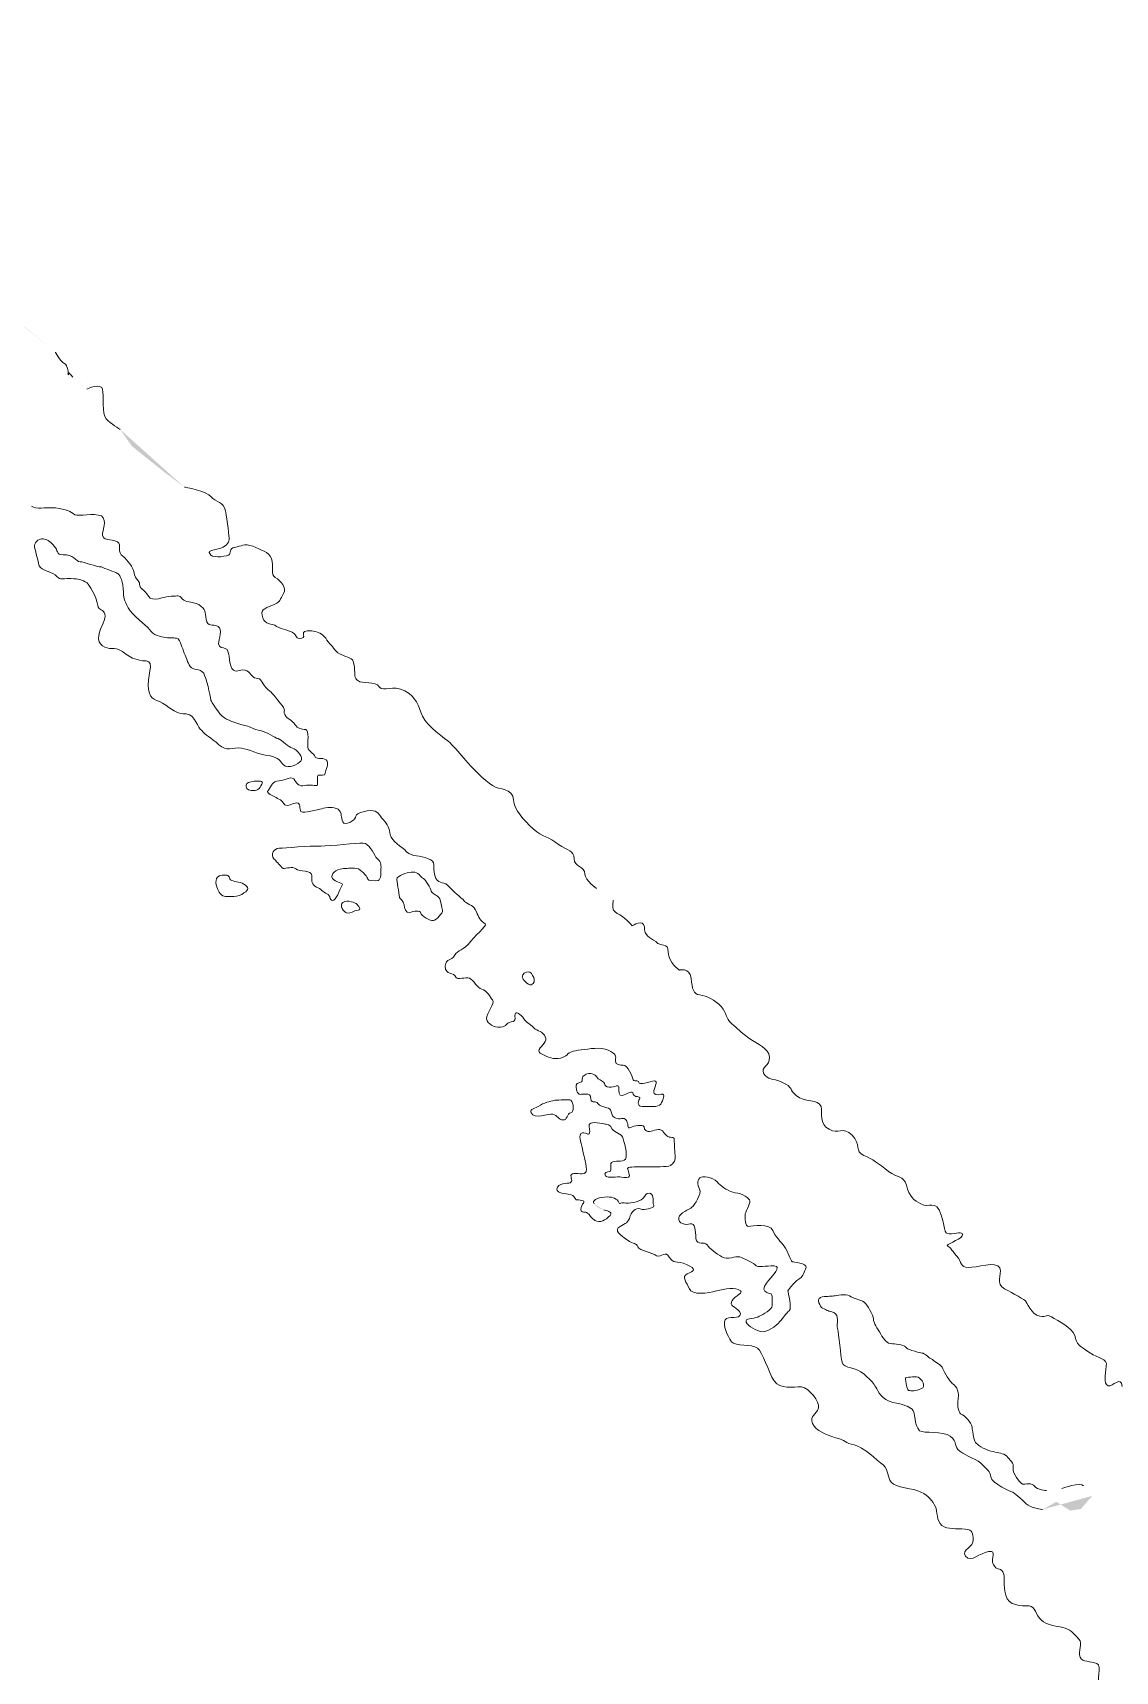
# Model space of a CAD drawing. Header units: millimetres. Extents: x 7106 to 73427, y -466 to 50348.
# Drawn here: x 42382.92 to 42407.19, y 7540.12 to 7576.87 of the extents above; entities that cross this region are included whole.
import ezdxf

# ---------------------------------------------------------------- set-up
doc = ezdxf.new("R2010")
doc.units = ezdxf.units.MM
doc.layers.add('02', color=1, linetype='Continuous')
doc.layers.add('Cotas', color=1, linetype='Continuous')

# ---------------------------------------------------------------- blocks, each defined once
blk = doc.blocks.new('ESTACIÓN DE TRABAJO VIVOTECK')
at = {"layer": '02', "transparency": 33554559}
h = blk.add_hatch(color=256, dxfattribs=at)
h.paths.add_polyline_path([(-213.38, 1868.741, 0.208775), (-213.06, 1868.541)], flags=0)
h.paths.add_polyline_path([(-247.134, 1907.792, 0.017813), (-246.834, 1907.905)], flags=0)
h.paths.add_polyline_path([(-241.163, 1904.573), (-240.736, 1904.2)], flags=0)
h.paths.add_polyline_path([(-239.717, 1904.114), (-239.25, 1903.874)], flags=0)
h.paths.add_polyline_path([(-238.551, 1902.821), (-238.277, 1902.414), (-237.777, 1902.108)], flags=0)
h.paths.add_polyline_path([(-236.831, 1901.461), (-236.458, 1900.895), (-235.692, 1900.702)], flags=0)
h.paths.add_polyline_path([(-234.292, 1899.609), (-233.879, 1899.502), (-233.626, 1899.102), (-233.346, 1898.749), (-233.233, 1898.522), (-232.893, 1898.442), (-232.133, 1897.823), (-231.393, 1897.223)], flags=0)
h.paths.add_polyline_path([(-230.34, 1895.99, 0.009659), (-230.807, 1896.39)], flags=0)
h.paths.add_polyline_path([(-229.227, 1894.637), (-228.841, 1894.084), (-227.761, 1893.218), (-227.082, 1892.711)], flags=0)
h.paths.add_polyline_path([(-213.3, 1879.29), (-212.734, 1878.89)], flags=0)
h.paths.add_polyline_path([(-158.501, 1833.254, 0.058787), (-157.842, 1833.161)], flags=0)
h.paths.add_polyline_path([(-113.232, 1798.201), (-113.232, 1796.375)], flags=0)
h.paths.add_polyline_path([(-220.278, 1722.044, 0.004771), (-221.144, 1722.417)], flags=0)
h.paths.add_polyline_path([(-226.495, 1726.928, 0.101359), (-226.962, 1727.488)], flags=0)
h.paths.add_polyline_path([(-226.962, 1727.488), (-227.788, 1727.788)], flags=0)
h.paths.add_polyline_path([(-234.179, 1730.614), (-234.985, 1731.273), (-235.505, 1732.106)], flags=0)
h.paths.add_polyline_path([(-240.63, 1738.191, 0.039421), (-239.617, 1738.157)], flags=0)
h.paths.add_polyline_path([(-240.63, 1738.191), (-241.363, 1738.77), (-242.336, 1739.783), (-243.542, 1740.383), (-244.495, 1740.077)], flags=0)
h.paths.add_polyline_path([(-253.145, 1748.833), (-254.251, 1749.413), (-254.644, 1749.9)], flags=0)
h.paths.add_polyline_path([(-265.673, 1763.608), (-266.253, 1764.361)], flags=0)
h.paths.add_polyline_path([(-265.347, 1770.818), (-264.814, 1771.278)], flags=0)
h.paths.add_polyline_path([(-254.078, 1784.22), (-253.891, 1784.586), (-253.445, 1784.586)], flags=0)
h = blk.add_hatch(color=256, dxfattribs=at)
h.paths.add_polyline_path([(-198.258, 1859.148), (-197.738, 1859.222)], flags=0)
h.paths.add_polyline_path([(-197.012, 1859.308, 0.000574), (-196.725, 1858.975)], flags=0)
h.paths.add_polyline_path([(-196.725, 1858.975), (-197.105, 1858.535), (-197.465, 1858.482), (-197.925, 1858.775), (-198.391, 1858.515)], flags=0)
at = {"layer": '02', "lineweight": 18}
blk.add_lwpolyline([(-231.936, 1890.08, 0.000651), (-232.09, 1890.707)], format="xyb", dxfattribs=at)
for points in [[(-231.393, 1897.223), (-231.393, 1897.223), (-231.247, 1896.93), (-231.107, 1896.856)], [(-231.107, 1896.856), (-230.96, 1896.796), (-230.96, 1896.47), (-230.96, 1896.47)], [(-230.96, 1896.47), (-230.96, 1896.47), (-231.02, 1896.643), (-230.807, 1896.39)], [(-230.34, 1895.99), (-230.34, 1895.99), (-229.847, 1896.21), (-229.814, 1895.977)], [(-229.814, 1895.977), (-229.774, 1895.797), (-229.847, 1895.137), (-229.694, 1894.99)], [(-229.694, 1894.99), (-229.567, 1894.85), (-229.227, 1894.637), (-229.227, 1894.637)], [(-227.082, 1892.711), (-227.082, 1892.711), (-226.322, 1892.585), (-226.189, 1892.385)], [(-226.189, 1892.385), (-226.042, 1892.218), (-225.755, 1892.218), (-225.709, 1891.912)], [(-231.393, 1892.012), (-231.78, 1892.045), (-232.013, 1891.952), (-232.193, 1892.072)], [(-230.747, 1891.785), (-230.88, 1891.912), (-231.027, 1891.952), (-231.393, 1892.012)], [(-229.854, 1891.745), (-230.114, 1891.858), (-230.594, 1891.718), (-230.747, 1891.785)], [(-229.814, 1891.099), (-229.841, 1891.259), (-229.647, 1891.585), (-229.854, 1891.745)], [(-225.709, 1891.912), (-225.642, 1891.605), (-225.582, 1890.992), (-225.582, 1890.992)], [(-229.407, 1890.919), (-229.674, 1890.979), (-229.761, 1890.919), (-229.814, 1891.099)], [(-232.09, 1890.707), (-232.11, 1890.833), (-231.983, 1890.993), (-231.796, 1890.98)], [(-231.796, 1890.98), (-231.617, 1890.94), (-231.55, 1890.873), (-231.43, 1890.733)], [(-231.43, 1890.733), (-231.29, 1890.6), (-231.397, 1890.447), (-231.13, 1890.447)], [(-231.13, 1890.447), (-230.817, 1890.487), (-230.697, 1890.214), (-230.57, 1890.214)], [(-229.194, 1890.446), (-229.334, 1890.599), (-229.127, 1890.845), (-229.407, 1890.919)], [(-225.789, 1890.705), (-225.975, 1890.599), (-226.349, 1890.599), (-226.235, 1890.486)], [(-226.235, 1890.486), (-226.189, 1890.326), (-225.755, 1890.379), (-225.609, 1890.432)], [(-225.582, 1890.992), (-225.582, 1890.992), (-225.582, 1890.772), (-225.789, 1890.705)], [(-225.609, 1890.432), (-225.496, 1890.486), (-225.609, 1890.665), (-225.402, 1890.692)], [(-225.402, 1890.692), (-225.169, 1890.732), (-225.102, 1890.839), (-224.789, 1890.732)], [(-224.789, 1890.732), (-224.523, 1890.599), (-224.269, 1890.559), (-224.163, 1890.326)], [(-231.397, 1889.78), (-231.617, 1889.907), (-231.816, 1889.907), (-231.936, 1890.08)], [(-230.57, 1890.214), (-230.45, 1890.214), (-230.01, 1890.04), (-229.857, 1890.04)], [(-229.857, 1890.04), (-229.744, 1889.987), (-229.411, 1889.874), (-229.337, 1889.834)], [(-228.774, 1889.886), (-228.854, 1890.139), (-229.048, 1890.326), (-229.194, 1890.446)], [(-224.163, 1890.326), (-224.089, 1890.039), (-224.203, 1889.779), (-224.043, 1889.692)], [(-230.883, 1889.654), (-231.23, 1889.654), (-231.23, 1889.581), (-231.397, 1889.78)], [(-230.397, 1889.547), (-230.57, 1889.614), (-230.584, 1889.64), (-230.883, 1889.654)], [(-229.977, 1888.754), (-229.997, 1888.961), (-230.25, 1889.494), (-230.397, 1889.547)], [(-229.337, 1889.834), (-229.257, 1889.807), (-229.157, 1889.654), (-229.124, 1889.314)], [(-228.581, 1889.459), (-228.581, 1889.613), (-228.701, 1889.553), (-228.774, 1889.886)], [(-228.281, 1889.059), (-228.434, 1889.313), (-228.581, 1889.313), (-228.581, 1889.459)], [(-224.043, 1889.692), (-223.856, 1889.553), (-223.656, 1889.359), (-223.763, 1889.153)], [(-229.124, 1889.314), (-229.124, 1888.961), (-229.097, 1888.961), (-228.958, 1888.668)], [(-227.528, 1889.059), (-227.761, 1889.059), (-228.168, 1888.846), (-228.281, 1889.059)], [(-227.142, 1888.959), (-227.282, 1889.133), (-227.282, 1889.059), (-227.528, 1889.059)], [(-226.595, 1888.779), (-226.862, 1888.893), (-227.055, 1888.859), (-227.142, 1888.959)], [(-223.763, 1889.153), (-223.889, 1888.959), (-223.856, 1888.859), (-224.156, 1888.753)], [(-229.744, 1888.461), (-229.777, 1888.634), (-229.944, 1888.568), (-229.977, 1888.754)], [(-229.944, 1887.748), (-229.904, 1888.048), (-229.671, 1888.308), (-229.744, 1888.461)], [(-228.958, 1888.668), (-228.824, 1888.414), (-228.364, 1888.101), (-228.244, 1887.948)], [(-226.349, 1888.286), (-226.402, 1888.546), (-226.349, 1888.62), (-226.595, 1888.779)], [(-225.955, 1888.053), (-226.155, 1888.146), (-226.302, 1888.013), (-226.349, 1888.286)], [(-224.156, 1888.753), (-224.416, 1888.66), (-224.563, 1888.58), (-224.456, 1888.34)], [(-224.456, 1888.34), (-224.396, 1888.106), (-224.163, 1888.166), (-223.996, 1888.053)], [(-229.517, 1887.308), (-229.691, 1887.308), (-230.01, 1887.421), (-229.944, 1887.748)], [(-228.244, 1887.948), (-228.125, 1887.761), (-227.871, 1887.695), (-227.705, 1887.681)], [(-225.935, 1887.473), (-225.935, 1887.633), (-225.789, 1887.96), (-225.955, 1888.053)], [(-223.996, 1888.053), (-223.83, 1887.946), (-223.516, 1887.913), (-223.436, 1887.827)], [(-223.436, 1887.827), (-223.323, 1887.767), (-223.363, 1887.613), (-223.156, 1887.653)], [(-223.156, 1887.653), (-222.957, 1887.693), (-223.323, 1887.946), (-222.823, 1887.9)], [(-222.823, 1887.9), (-222.343, 1887.827), (-222.383, 1887.633), (-222.223, 1887.473)], [(-228.978, 1887.088), (-229.124, 1887.181), (-229.284, 1887.355), (-229.517, 1887.308)], [(-227.705, 1887.681), (-227.531, 1887.655), (-227.438, 1887.695), (-227.285, 1887.635)], [(-227.285, 1887.635), (-227.178, 1887.468), (-227.138, 1887.268), (-227.058, 1887.088)], [(-225.695, 1887.307), (-225.789, 1887.353), (-225.935, 1887.32), (-225.935, 1887.473)], [(-225.496, 1886.647), (-225.609, 1886.867), (-225.562, 1887.293), (-225.695, 1887.307)], [(-222.223, 1887.473), (-222.084, 1887.353), (-222.057, 1887.187), (-221.784, 1887.087)], [(-228.364, 1886.895), (-228.684, 1886.915), (-228.851, 1886.995), (-228.978, 1887.088)], [(-228.278, 1885.942), (-228.364, 1886.322), (-228.045, 1886.895), (-228.364, 1886.895)], [(-227.058, 1887.088), (-226.992, 1886.935), (-226.965, 1886.808), (-226.845, 1886.662)], [(-226.845, 1886.662), (-226.732, 1886.588), (-226.465, 1886.642), (-226.405, 1886.408)], [(-225.062, 1886.587), (-225.262, 1886.634), (-225.349, 1886.454), (-225.496, 1886.647)], [(-221.784, 1887.087), (-221.524, 1886.96), (-221.424, 1887.027), (-221.397, 1886.687)], [(-221.397, 1886.687), (-221.364, 1886.407), (-221.424, 1886.34), (-221.277, 1886.24)], [(-226.405, 1886.408), (-226.299, 1886.188), (-226.192, 1885.569), (-226.192, 1885.569)], [(-224.683, 1886.32), (-224.849, 1886.34), (-224.849, 1886.54), (-225.062, 1886.587)], [(-224.349, 1885.994), (-224.523, 1886.187), (-224.489, 1886.32), (-224.683, 1886.32)], [(-221.277, 1886.24), (-221.144, 1886.114), (-220.691, 1886.24), (-220.564, 1886.027)], [(-220.564, 1886.027), (-220.417, 1885.847), (-220.118, 1886.114), (-219.711, 1885.894)], [(-227.705, 1885.415), (-228.011, 1885.629), (-228.231, 1885.569), (-228.278, 1885.942)], [(-226.192, 1885.569), (-226.192, 1885.569), (-225.925, 1885.109), (-225.745, 1884.989)], [(-223.889, 1885.501), (-224.129, 1885.794), (-224.163, 1885.847), (-224.349, 1885.994)], [(-219.711, 1885.894), (-219.285, 1885.667), (-219.291, 1885.414), (-219.118, 1885.054)], [(-227.018, 1885.129), (-227.305, 1885.129), (-227.398, 1885.202), (-227.705, 1885.415)], [(-226.498, 1884.569), (-226.652, 1884.656), (-226.692, 1885.082), (-227.018, 1885.129)], [(-225.745, 1884.989), (-225.566, 1884.889), (-225.232, 1884.769), (-225.019, 1884.729)], [(-223.723, 1885.108), (-223.803, 1885.228), (-223.63, 1885.228), (-223.889, 1885.501)], [(-223.383, 1884.774), (-223.47, 1884.921), (-223.656, 1884.941), (-223.723, 1885.108)], [(-219.118, 1885.054), (-218.965, 1884.701), (-218.358, 1884.301), (-218.192, 1884.155)], [(-225.925, 1884.096), (-226.192, 1884.329), (-226.405, 1884.429), (-226.498, 1884.569)], [(-225.019, 1884.729), (-224.852, 1884.696), (-224.786, 1884.602), (-224.533, 1884.569)], [(-224.533, 1884.569), (-224.293, 1884.509), (-224.073, 1884.329), (-223.946, 1884.303)], [(-223.023, 1884.601), (-223.183, 1884.621), (-223.283, 1884.621), (-223.383, 1884.774)], [(-222.957, 1884.008), (-222.97, 1884.155), (-222.897, 1884.568), (-223.023, 1884.601)], [(-225.179, 1883.976), (-225.466, 1884.029), (-225.679, 1883.843), (-225.925, 1884.096)], [(-224.246, 1883.729), (-224.606, 1883.769), (-224.932, 1883.949), (-225.179, 1883.976)], [(-223.946, 1884.303), (-223.8, 1884.243), (-223.606, 1884.009), (-223.466, 1883.976)], [(-223.466, 1883.976), (-223.32, 1883.949), (-223.086, 1883.649), (-223.186, 1883.55)], [(-222.703, 1883.681), (-222.77, 1883.848), (-222.923, 1883.848), (-222.957, 1884.008)], [(-218.192, 1884.155), (-218.045, 1884.008), (-217.838, 1883.768), (-217.672, 1883.568)], [(-223.76, 1883.41), (-223.899, 1883.563), (-223.899, 1883.649), (-224.246, 1883.729)], [(-223.186, 1883.55), (-223.273, 1883.45), (-223.606, 1883.276), (-223.76, 1883.41)], [(-222.343, 1883.588), (-222.49, 1883.681), (-222.61, 1883.588), (-222.703, 1883.681)], [(-222.37, 1883.148), (-222.37, 1883.235), (-222.223, 1883.475), (-222.343, 1883.588)], [(-217.672, 1883.568), (-217.499, 1883.355), (-217.045, 1882.902), (-216.779, 1882.728)], [(-225.018, 1882.739), (-225.018, 1882.846), (-224.898, 1882.846), (-224.745, 1882.872)], [(-224.492, 1882.779), (-224.565, 1882.619), (-224.645, 1882.533), (-224.845, 1882.566)], [(-224.745, 1882.872), (-224.605, 1882.872), (-224.412, 1882.899), (-224.492, 1882.779)], [(-224.269, 1882.575), (-224.156, 1882.728), (-224.156, 1882.882), (-223.909, 1882.882)], [(-223.909, 1882.882), (-223.723, 1882.902), (-223.463, 1883.088), (-223.383, 1882.902)], [(-223.383, 1882.902), (-223.323, 1882.782), (-223.23, 1882.695), (-223.056, 1882.728)], [(-223.056, 1882.728), (-222.897, 1882.782), (-222.67, 1882.695), (-222.63, 1882.742)], [(-222.63, 1882.742), (-222.61, 1882.868), (-222.67, 1883.055), (-222.61, 1883.075)], [(-222.61, 1883.075), (-222.543, 1883.088), (-222.37, 1883.028), (-222.37, 1883.148)], [(-224.845, 1882.566), (-224.998, 1882.579), (-225.018, 1882.673), (-225.018, 1882.739)], [(-223.963, 1882.295), (-224.089, 1882.402), (-224.396, 1882.449), (-224.269, 1882.575)], [(-223.723, 1882.089), (-223.783, 1882.155), (-223.816, 1882.249), (-223.963, 1882.295)], [(-216.779, 1882.728), (-216.539, 1882.575), (-216.112, 1882.649), (-216.072, 1882.249)], [(-216.072, 1882.249), (-216.046, 1881.895), (-215.746, 1881.589), (-215.419, 1881.282)], [(-223.323, 1882.155), (-223.463, 1882.129), (-223.63, 1882.022), (-223.723, 1882.089)], [(-223.183, 1881.862), (-223.243, 1881.935), (-223.183, 1882.155), (-223.323, 1882.155)], [(-222.49, 1881.955), (-222.61, 1881.935), (-223.103, 1881.789), (-223.183, 1881.862)], [(-221.944, 1881.935), (-222.084, 1882.029), (-222.343, 1881.995), (-222.49, 1881.955)], [(-221.784, 1881.516), (-221.864, 1881.662), (-221.784, 1881.809), (-221.944, 1881.935)], [(-220.864, 1881.895), (-221.144, 1881.862), (-221.364, 1881.789), (-221.364, 1881.662)], [(-220.437, 1881.589), (-220.584, 1881.749), (-220.584, 1881.895), (-220.864, 1881.895)], [(-221.364, 1881.662), (-221.364, 1881.589), (-221.717, 1881.349), (-221.784, 1881.516)], [(-220.198, 1881.089), (-220.231, 1881.296), (-220.278, 1881.422), (-220.437, 1881.589)], [(-215.419, 1881.282), (-215.086, 1880.982), (-214.9, 1881.029), (-214.573, 1880.763)], [(-223.915, 1880.634), (-224.089, 1880.627), (-224.202, 1880.421), (-224.089, 1880.281)], [(-222.523, 1880.707), (-222.896, 1880.707), (-223.722, 1880.647), (-223.915, 1880.634)], [(-221.103, 1880.807), (-221.31, 1880.807), (-222.176, 1880.707), (-222.523, 1880.707)], [(-220.677, 1880.334), (-220.783, 1880.501), (-220.897, 1880.794), (-221.103, 1880.807)], [(-219.651, 1880.516), (-219.831, 1880.709), (-220.144, 1880.843), (-220.198, 1881.089)], [(-214.573, 1880.763), (-214.253, 1880.556), (-214.053, 1880.556), (-214.053, 1880.283)], [(-224.089, 1880.281), (-223.942, 1880.134), (-223.902, 1880.061), (-223.782, 1879.954)], [(-223.782, 1879.954), (-223.682, 1879.941), (-223.462, 1880.048), (-223.356, 1879.941)], [(-220.51, 1879.941), (-220.497, 1880.094), (-220.51, 1880.194), (-220.677, 1880.334)], [(-218.925, 1880.283), (-219.205, 1880.409), (-219.458, 1880.329), (-219.651, 1880.516)], [(-218.711, 1879.723), (-218.791, 1880.043), (-218.645, 1880.183), (-218.925, 1880.283)], [(-214.053, 1880.283), (-214.053, 1880.003), (-213.687, 1880.043), (-213.687, 1879.77)], [(-225.815, 1879.73), (-226.089, 1879.716), (-226.042, 1879.423), (-225.975, 1879.29)], [(-225.542, 1879.576), (-225.609, 1879.676), (-225.542, 1879.756), (-225.815, 1879.73)], [(-225.089, 1879.43), (-225.236, 1879.523), (-225.442, 1879.51), (-225.542, 1879.576)], [(-223.356, 1879.941), (-223.229, 1879.834), (-222.823, 1879.908), (-222.823, 1879.721)], [(-222.823, 1879.721), (-222.823, 1879.514), (-222.823, 1879.421), (-222.669, 1879.328)], [(-222.149, 1879.674), (-222.176, 1879.834), (-221.89, 1879.954), (-221.756, 1879.954)], [(-221.796, 1879.421), (-221.783, 1879.468), (-222.143, 1879.528), (-222.149, 1879.674)], [(-221.756, 1879.954), (-221.636, 1879.954), (-221.423, 1880.001), (-221.263, 1879.941)], [(-221.263, 1879.941), (-221.103, 1879.834), (-220.95, 1879.674), (-220.95, 1879.594)], [(-220.95, 1879.594), (-220.95, 1879.554), (-220.717, 1879.528), (-220.597, 1879.554)], [(-220.597, 1879.554), (-220.497, 1879.594), (-220.51, 1879.834), (-220.51, 1879.941)], [(-219.964, 1879.644), (-220.004, 1879.524), (-219.89, 1879.157), (-219.89, 1878.991)], [(-219.431, 1879.837), (-219.584, 1879.837), (-219.844, 1879.757), (-219.964, 1879.644)], [(-219.091, 1879.617), (-219.184, 1879.677), (-219.264, 1879.837), (-219.431, 1879.837)], [(-218.831, 1879.197), (-218.844, 1879.29), (-219.024, 1879.597), (-219.091, 1879.617)], [(-218.272, 1879.39), (-218.452, 1879.556), (-218.605, 1879.39), (-218.711, 1879.723)], [(-213.687, 1879.77), (-213.673, 1879.55), (-213.3, 1879.29), (-213.3, 1879.29)], [(-225.975, 1879.29), (-225.969, 1879.197), (-225.815, 1879.017), (-225.709, 1879.017)], [(-225.709, 1879.017), (-225.609, 1879.017), (-225.262, 1878.99), (-225.089, 1879.137)], [(-225.089, 1879.137), (-224.902, 1879.25), (-224.936, 1879.33), (-225.089, 1879.43)], [(-222.669, 1879.328), (-222.503, 1879.288), (-222.449, 1879.161), (-222.316, 1879.108)], [(-222.316, 1879.108), (-222.176, 1879.068), (-222.229, 1878.815), (-222.083, 1878.901)], [(-222.083, 1878.901), (-221.95, 1878.988), (-221.863, 1879.328), (-221.796, 1879.421)], [(-219.89, 1878.991), (-219.89, 1878.937), (-219.737, 1878.871), (-219.737, 1878.744)], [(-218.544, 1878.937), (-218.604, 1879.071), (-218.791, 1879.091), (-218.831, 1879.197)], [(-217.765, 1878.917), (-217.965, 1879.09), (-218.092, 1879.197), (-218.272, 1879.39)], [(-221.634, 1878.463), (-221.761, 1878.477), (-221.914, 1878.743), (-221.781, 1878.817)], [(-221.781, 1878.817), (-221.634, 1878.937), (-221.341, 1878.783), (-221.341, 1878.783)], [(-221.274, 1878.563), (-221.428, 1878.537), (-221.521, 1878.45), (-221.634, 1878.463)], [(-221.341, 1878.783), (-221.341, 1878.783), (-221.115, 1878.583), (-221.274, 1878.563)], [(-219.737, 1878.744), (-219.737, 1878.611), (-219.677, 1878.477), (-219.55, 1878.477)], [(-219.55, 1878.477), (-219.431, 1878.537), (-219.177, 1878.564), (-219.177, 1878.464)], [(-219.177, 1878.464), (-219.177, 1878.384), (-218.844, 1878.184), (-218.764, 1878.211)], [(-218.764, 1878.211), (-218.644, 1878.244), (-218.438, 1878.451), (-218.451, 1878.564)], [(-218.451, 1878.564), (-218.491, 1878.664), (-218.491, 1878.857), (-218.544, 1878.937)], [(-217.359, 1878.583), (-217.432, 1878.757), (-217.625, 1878.717), (-217.765, 1878.917)], [(-217.065, 1878.137), (-217.239, 1878.244), (-217.239, 1878.383), (-217.359, 1878.583)], [(-212.734, 1878.89), (-212.734, 1878.89), (-212.847, 1878.563), (-212.607, 1878.45)], [(-212.607, 1878.45), (-212.381, 1878.377), (-212.107, 1878.037), (-212.107, 1878.037)], [(-217.499, 1877.53), (-217.259, 1877.83), (-216.872, 1878.09), (-217.065, 1878.137)], [(-212.107, 1878.037), (-212.107, 1878.037), (-211.721, 1878.29), (-211.701, 1878.004)], [(-211.701, 1878.004), (-211.701, 1877.697), (-211.514, 1877.65), (-211.321, 1877.51)], [(-218.045, 1877.051), (-217.932, 1877.251), (-217.765, 1877.184), (-217.499, 1877.53)], [(-211.321, 1877.51), (-211.154, 1877.311), (-210.901, 1877.51), (-210.901, 1877.157)], [(-218.358, 1876.684), (-218.332, 1876.984), (-218.152, 1876.837), (-218.045, 1877.051)], [(-210.901, 1877.157), (-210.901, 1876.797), (-210.528, 1876.558), (-210.528, 1876.558)], [(-218.005, 1876.324), (-218.058, 1876.504), (-218.358, 1876.371), (-218.358, 1876.684)], [(-217.552, 1876.284), (-217.672, 1876.338), (-217.965, 1876.218), (-218.005, 1876.324)], [(-217.139, 1875.924), (-217.279, 1875.958), (-217.405, 1876.218), (-217.552, 1876.284)], [(-215.785, 1876.322), (-215.785, 1876.429), (-215.671, 1876.502), (-215.565, 1876.502)], [(-215.485, 1876.069), (-215.591, 1876.029), (-215.785, 1876.269), (-215.785, 1876.322)], [(-215.565, 1876.502), (-215.471, 1876.502), (-215.251, 1876.129), (-215.485, 1876.069)], [(-210.528, 1876.558), (-210.528, 1876.558), (-210.195, 1876.664), (-210.135, 1876.284)], [(-210.135, 1876.284), (-210.101, 1875.924), (-210.068, 1875.758), (-209.848, 1875.725)], [(-216.779, 1875.558), (-216.852, 1875.658), (-216.985, 1875.878), (-217.139, 1875.924)], [(-209.848, 1875.725), (-209.628, 1875.711), (-209.342, 1875.558), (-209.135, 1875.338)], [(-216.979, 1874.925), (-216.985, 1875.125), (-216.679, 1875.438), (-216.779, 1875.558)], [(-215.726, 1874.925), (-215.833, 1875.085), (-216.006, 1875.205), (-216.019, 1875.085)], [(-209.135, 1875.338), (-208.922, 1875.111), (-209.002, 1874.945), (-208.782, 1874.772)], [(-216.512, 1874.645), (-216.746, 1874.645), (-216.932, 1874.745), (-216.979, 1874.925)], [(-216.159, 1874.825), (-216.352, 1874.772), (-216.279, 1874.678), (-216.512, 1874.645)], [(-216.019, 1875.085), (-216.059, 1874.951), (-215.939, 1874.865), (-216.159, 1874.825)], [(-215.353, 1874.585), (-215.486, 1874.732), (-215.619, 1874.778), (-215.726, 1874.925)], [(-215.013, 1874.325), (-215.086, 1874.478), (-215.179, 1874.498), (-215.353, 1874.585)], [(-208.782, 1874.772), (-208.549, 1874.572), (-208.549, 1874.538), (-208.209, 1874.278)], [(-215.219, 1873.899), (-215.146, 1874.045), (-214.92, 1874.185), (-215.013, 1874.325)], [(-208.209, 1874.278), (-207.889, 1874.072), (-207.556, 1873.952), (-207.516, 1873.645)], [(-214.833, 1873.619), (-215.013, 1873.685), (-215.299, 1873.792), (-215.219, 1873.899)], [(-214.287, 1873.719), (-214.36, 1873.645), (-214.613, 1873.552), (-214.833, 1873.619)], [(-213.7, 1873.899), (-214.013, 1873.879), (-214.22, 1873.825), (-214.287, 1873.719)], [(-212.82, 1873.839), (-213.034, 1873.979), (-213.42, 1873.952), (-213.7, 1873.899)], [(-212.667, 1873.512), (-212.667, 1873.645), (-212.607, 1873.719), (-212.82, 1873.839)], [(-212.407, 1873.379), (-212.514, 1873.379), (-212.667, 1873.379), (-212.667, 1873.512)], [(-207.516, 1873.645), (-207.496, 1873.359), (-207.822, 1873.305), (-207.709, 1873.092)], [(-213.86, 1872.799), (-213.673, 1872.859), (-213.893, 1872.966), (-213.647, 1873.079)], [(-213.647, 1873.079), (-213.44, 1873.159), (-213.3, 1873.012), (-213.274, 1872.966)], [(-213.274, 1872.966), (-213.26, 1872.906), (-213.114, 1872.859), (-213.06, 1872.799)], [(-212.087, 1872.919), (-212.107, 1872.992), (-212.254, 1873.379), (-212.407, 1873.379)], [(-211.887, 1872.799), (-211.887, 1872.906), (-212.081, 1872.799), (-212.087, 1872.919)], [(-207.709, 1873.092), (-207.556, 1872.859), (-207.449, 1872.966), (-207.083, 1872.799)], [(-213.96, 1872.512), (-214, 1872.699), (-214.013, 1872.759), (-213.86, 1872.799)], [(-213.673, 1872.412), (-213.8, 1872.426), (-213.9, 1872.339), (-213.96, 1872.512)], [(-213.493, 1872.239), (-213.493, 1872.412), (-213.547, 1872.412), (-213.673, 1872.412)], [(-213.06, 1872.799), (-213, 1872.746), (-213.06, 1872.699), (-212.947, 1872.652)], [(-212.947, 1872.652), (-212.78, 1872.592), (-212.554, 1872.759), (-212.554, 1872.652)], [(-212.554, 1872.652), (-212.554, 1872.512), (-212.554, 1872.339), (-212.441, 1872.359)], [(-212.441, 1872.359), (-212.281, 1872.412), (-212.087, 1872.559), (-212.074, 1872.412)], [(-212.074, 1872.412), (-212.047, 1872.286), (-211.827, 1872.359), (-211.854, 1872.273)], [(-211.361, 1872.859), (-211.514, 1872.832), (-211.887, 1872.699), (-211.887, 1872.799)], [(-211.388, 1872.479), (-211.388, 1872.592), (-211.228, 1872.859), (-211.361, 1872.859)], [(-211.134, 1872.412), (-211.294, 1872.359), (-211.388, 1872.406), (-211.388, 1872.479)], [(-211.154, 1872.079), (-211.074, 1872.213), (-210.981, 1872.426), (-211.134, 1872.412)], [(-207.083, 1872.799), (-206.723, 1872.652), (-206.863, 1872.559), (-206.623, 1872.359)], [(-215.485, 1871.78), (-215.551, 1871.9), (-215.431, 1871.9), (-215.251, 1872)], [(-215.251, 1872), (-215.058, 1872.133), (-214.858, 1872.16), (-214.698, 1872.207)], [(-214.698, 1872.207), (-214.552, 1872.207), (-214.225, 1872.24), (-214.159, 1872.207)], [(-214.159, 1872.207), (-214.059, 1872.133), (-214.052, 1871.78), (-214.159, 1871.78)], [(-213.26, 1872.093), (-213.3, 1872.213), (-213.467, 1872.079), (-213.493, 1872.239)], [(-212.96, 1871.953), (-213.114, 1871.999), (-213.18, 1871.999), (-213.26, 1872.093)], [(-212.78, 1871.713), (-212.827, 1871.813), (-212.78, 1871.913), (-212.96, 1871.953)], [(-211.854, 1872.273), (-211.887, 1872.213), (-211.981, 1871.999), (-211.774, 1871.999)], [(-211.774, 1871.999), (-211.574, 1871.999), (-211.228, 1871.953), (-211.154, 1872.079)], [(-206.623, 1872.359), (-206.356, 1872.133), (-205.876, 1872.239), (-205.79, 1871.999)], [(-205.79, 1871.999), (-205.743, 1871.779), (-205.856, 1871.4), (-205.523, 1871.24)], [(-214.758, 1871.74), (-214.905, 1871.78), (-215.385, 1871.547), (-215.485, 1871.78)], [(-214.418, 1871.547), (-214.572, 1871.547), (-214.605, 1871.7), (-214.758, 1871.74)], [(-214.159, 1871.78), (-214.285, 1871.78), (-214.285, 1871.507), (-214.418, 1871.547)], [(-213.533, 1871.12), (-213.507, 1871.24), (-213.613, 1871.4), (-213.493, 1871.439)], [(-213.493, 1871.439), (-213.36, 1871.493), (-212.987, 1871.4), (-212.987, 1871.4)], [(-212.987, 1871.4), (-212.987, 1871.4), (-212.827, 1871.4), (-212.78, 1871.24)], [(-212.461, 1871.593), (-212.607, 1871.559), (-212.74, 1871.626), (-212.78, 1871.713)], [(-212.254, 1871.36), (-212.254, 1871.506), (-212.347, 1871.626), (-212.461, 1871.593)], [(-211.921, 1871.36), (-212.107, 1871.36), (-212.254, 1871.18), (-212.254, 1871.36)], [(-211.701, 1871.24), (-211.721, 1871.373), (-211.701, 1871.36), (-211.921, 1871.36)], [(-210.954, 1871.013), (-211.061, 1871.12), (-211.114, 1871.273), (-211.294, 1871.22)], [(-205.523, 1871.24), (-205.21, 1871.033), (-205.077, 1871.36), (-204.757, 1871.033)], [(-213.76, 1870.507), (-213.767, 1870.726), (-213.927, 1870.973), (-213.82, 1871.093)], [(-213.82, 1871.093), (-213.687, 1871.193), (-213.547, 1870.973), (-213.533, 1871.12)], [(-212.78, 1871.24), (-212.7, 1871.12), (-212.461, 1871.12), (-212.407, 1870.913)], [(-212.407, 1870.913), (-212.347, 1870.726), (-212.227, 1870.233), (-212.381, 1870.2)], [(-211.294, 1871.22), (-211.468, 1871.16), (-211.614, 1871.12), (-211.701, 1871.24)], [(-210.701, 1870.88), (-210.701, 1871.013), (-210.848, 1870.926), (-210.954, 1871.013)], [(-210.675, 1870.307), (-210.675, 1870.44), (-210.701, 1870.76), (-210.701, 1870.88)], [(-204.757, 1871.033), (-204.444, 1870.726), (-204.684, 1870.493), (-204.357, 1870.353)], [(-213.647, 1869.827), (-213.613, 1869.973), (-213.727, 1870.387), (-213.76, 1870.507)], [(-212.381, 1870.2), (-212.514, 1870.14), (-212.78, 1870.2), (-212.82, 1870.087)], [(-210.828, 1870.02), (-210.701, 1870.1), (-210.655, 1870.233), (-210.675, 1870.307)], [(-204.357, 1870.353), (-204.057, 1870.24), (-203.891, 1870.1), (-203.537, 1869.827)], [(-214.16, 1869.46), (-214.06, 1869.527), (-214.233, 1869.68), (-214.107, 1869.747)], [(-214.107, 1869.747), (-214, 1869.793), (-213.673, 1869.68), (-213.647, 1869.827)], [(-212.847, 1869.827), (-212.96, 1869.793), (-213.06, 1869.793), (-213, 1869.68)], [(-213, 1869.68), (-212.947, 1869.587), (-212.607, 1869.66), (-212.461, 1869.634)], [(-212.82, 1870.087), (-212.847, 1869.973), (-212.78, 1869.88), (-212.847, 1869.827)], [(-212.461, 1869.634), (-212.381, 1869.62), (-212.201, 1869.587), (-212.201, 1869.68)], [(-212.201, 1869.68), (-212.201, 1869.827), (-212.314, 1869.927), (-212.227, 1869.953)], [(-212.227, 1869.953), (-212.134, 1869.987), (-211.794, 1869.973), (-211.574, 1869.973)], [(-211.574, 1869.973), (-211.361, 1869.973), (-210.954, 1869.973), (-210.828, 1870.02)], [(-209.852, 1869.232), (-209.938, 1869.365), (-209.938, 1869.585), (-209.798, 1869.632)], [(-209.798, 1869.632), (-209.678, 1869.678), (-209.312, 1869.585), (-209.218, 1869.425)], [(-203.537, 1869.827), (-203.224, 1869.587), (-203.051, 1869.7), (-202.938, 1869.367)], [(-214.253, 1869.067), (-214.42, 1869.1), (-214.693, 1869.1), (-214.606, 1869.294)], [(-214.606, 1869.294), (-214.506, 1869.48), (-214.18, 1869.4), (-214.16, 1869.46)], [(-211.514, 1869.1), (-211.668, 1869.107), (-211.648, 1869.027), (-211.747, 1868.92)], [(-211.388, 1868.701), (-211.441, 1868.801), (-211.348, 1869.027), (-211.514, 1869.1)], [(-210.111, 1868.632), (-210.025, 1868.679), (-209.772, 1869.098), (-209.852, 1869.232)], [(-209.218, 1869.425), (-209.105, 1869.292), (-208.865, 1869.158), (-208.665, 1869.105)], [(-208.665, 1869.105), (-208.425, 1869.098), (-208.172, 1868.925), (-208.172, 1868.832)], [(-202.938, 1869.367), (-202.844, 1868.98), (-202.691, 1868.854), (-202.451, 1868.741)], [(-214.013, 1868.92), (-214.107, 1869.027), (-214.06, 1869.027), (-214.253, 1869.067)], [(-213.8, 1868.854), (-213.96, 1868.894), (-213.973, 1868.834), (-214.013, 1868.92)], [(-213.82, 1868.554), (-213.82, 1868.734), (-213.613, 1868.84), (-213.8, 1868.854)], [(-213.607, 1868.434), (-213.673, 1868.501), (-213.82, 1868.407), (-213.82, 1868.554)], [(-213.034, 1868.967), (-213.274, 1868.94), (-213.467, 1868.854), (-213.38, 1868.741)], [(-213.06, 1868.541), (-213, 1868.501), (-212.74, 1868.501), (-212.847, 1868.347)], [(-212.58, 1868.834), (-212.667, 1868.94), (-212.78, 1868.98), (-213.034, 1868.967)], [(-212.381, 1868.774), (-212.514, 1868.801), (-212.514, 1868.674), (-212.58, 1868.834)], [(-211.747, 1868.92), (-211.887, 1868.801), (-212.227, 1868.734), (-212.381, 1868.774)], [(-212.174, 1868.334), (-212.081, 1868.554), (-211.947, 1868.627), (-211.774, 1868.554)], [(-211.774, 1868.554), (-211.614, 1868.541), (-211.321, 1868.621), (-211.388, 1868.701)], [(-210.551, 1868.279), (-210.525, 1868.432), (-210.191, 1868.552), (-210.111, 1868.632)], [(-208.172, 1868.832), (-208.172, 1868.739), (-208.332, 1868.432), (-208.332, 1868.372)], [(-202.451, 1868.741), (-202.184, 1868.554), (-201.971, 1868.94), (-201.771, 1868.367)], [(-213.36, 1868.187), (-213.507, 1868.281), (-213.507, 1868.367), (-213.607, 1868.434)], [(-212.847, 1868.347), (-213, 1868.187), (-213.18, 1868.094), (-213.36, 1868.187)], [(-212.514, 1867.981), (-212.347, 1868.094), (-212.227, 1868.094), (-212.174, 1868.334)], [(-210.165, 1868.072), (-210.318, 1868.019), (-210.585, 1868.072), (-210.551, 1868.279)], [(-209.978, 1867.586), (-209.998, 1867.852), (-209.998, 1868.099), (-210.165, 1868.072)], [(-208.332, 1868.372), (-208.332, 1868.279), (-208.339, 1867.979), (-208.206, 1867.979)], [(-208.206, 1867.979), (-208.119, 1868.019), (-207.479, 1868.085), (-207.406, 1867.852)], [(-201.771, 1868.367), (-201.618, 1867.808), (-201.685, 1867.701), (-201.431, 1867.741)], [(-212.281, 1867.534), (-212.514, 1867.701), (-212.734, 1867.861), (-212.514, 1867.981)], [(-211.921, 1867.308), (-211.974, 1867.448), (-212.047, 1867.368), (-212.281, 1867.534)], [(-209.605, 1867.366), (-209.678, 1867.499), (-209.938, 1867.326), (-209.978, 1867.586)], [(-207.406, 1867.852), (-207.319, 1867.626), (-207.126, 1867.459), (-207.026, 1867.326)], [(-201.078, 1867.668), (-201.145, 1867.534), (-201.685, 1867.368), (-201.558, 1867.328)], [(-201.431, 1867.741), (-201.198, 1867.774), (-201.005, 1867.808), (-201.078, 1867.668)], [(-211.294, 1867.001), (-211.441, 1867.121), (-211.861, 1867.154), (-211.921, 1867.308)], [(-210.868, 1866.961), (-210.981, 1867.201), (-211.134, 1866.928), (-211.294, 1867.001)], [(-210.288, 1866.715), (-210.635, 1866.848), (-210.741, 1866.728), (-210.868, 1866.961)], [(-209.105, 1866.966), (-209.312, 1867.079), (-209.525, 1867.259), (-209.605, 1867.366)], [(-208.505, 1866.966), (-208.665, 1867.006), (-208.912, 1866.846), (-209.105, 1866.966)], [(-207.959, 1866.666), (-208.019, 1866.746), (-208.405, 1866.926), (-208.505, 1866.966)], [(-207.026, 1867.326), (-206.899, 1867.172), (-206.826, 1866.846), (-206.753, 1866.799)], [(-201.558, 1867.328), (-201.431, 1867.254), (-201.471, 1867.241), (-201.265, 1867.001)], [(-201.265, 1867.001), (-201.065, 1866.781), (-201.145, 1866.615), (-200.878, 1866.615)], [(-210.195, 1865.895), (-210.288, 1866.122), (-210.468, 1866.288), (-210.268, 1866.401)], [(-210.268, 1866.401), (-210.041, 1866.501), (-209.942, 1866.548), (-210.288, 1866.715)], [(-207.359, 1866.666), (-207.639, 1866.666), (-207.912, 1866.613), (-207.959, 1866.666)], [(-207.492, 1866.239), (-207.459, 1866.306), (-207.079, 1866.666), (-207.359, 1866.666)], [(-206.753, 1866.799), (-206.726, 1866.799), (-206.253, 1866.753), (-206.293, 1866.613)], [(-206.293, 1866.613), (-206.346, 1866.479), (-206.4, 1866.306), (-206.493, 1866.253)], [(-200.878, 1866.615), (-200.592, 1866.595), (-199.939, 1866.848), (-199.812, 1866.595)], [(-199.812, 1866.595), (-199.732, 1866.348), (-199.972, 1866.068), (-199.659, 1865.895)], [(-209.288, 1865.835), (-209.575, 1865.742), (-210.108, 1865.682), (-210.195, 1865.895)], [(-208.489, 1865.835), (-208.662, 1865.975), (-209.002, 1865.895), (-209.288, 1865.835)], [(-208.782, 1865.455), (-208.782, 1865.608), (-208.375, 1865.742), (-208.489, 1865.835)], [(-207.706, 1865.886), (-207.706, 1866), (-207.552, 1866.186), (-207.492, 1866.239)], [(-207.459, 1865.726), (-207.519, 1865.74), (-207.706, 1865.786), (-207.706, 1865.886)], [(-206.493, 1866.253), (-206.593, 1866.206), (-206.899, 1865.886), (-206.899, 1865.833)], [(-206.899, 1865.833), (-206.899, 1865.78), (-206.753, 1865.253), (-206.859, 1865.167)], [(-199.659, 1865.895), (-199.372, 1865.768), (-198.952, 1865.495), (-198.952, 1865.495)], [(-208.489, 1865.062), (-208.549, 1865.282), (-208.869, 1865.295), (-208.782, 1865.455)], [(-207.859, 1864.98), (-207.739, 1865.02), (-207.426, 1865.233), (-207.426, 1865.327)], [(-207.426, 1865.327), (-207.426, 1865.4), (-207.406, 1865.68), (-207.459, 1865.726)], [(-205.748, 1865.253), (-205.815, 1865.299), (-205.968, 1865.546), (-205.815, 1865.612)], [(-205.815, 1865.612), (-205.642, 1865.659), (-205.462, 1865.639), (-205.369, 1865.659)], [(-205.369, 1865.106), (-205.562, 1865.166), (-205.589, 1865.166), (-205.748, 1865.253)], [(-205.369, 1865.659), (-205.269, 1865.679), (-204.982, 1865.739), (-204.842, 1865.659)], [(-204.842, 1865.659), (-204.696, 1865.559), (-204.476, 1865.546), (-204.356, 1865.452)], [(-204.356, 1865.452), (-204.249, 1865.372), (-204.042, 1865.019), (-204.042, 1864.893)], [(-198.952, 1865.495), (-198.952, 1865.495), (-198.746, 1865.015), (-198.479, 1864.982)], [(-208.782, 1864.129), (-208.935, 1864.322), (-209.082, 1864.695), (-209.002, 1864.862)], [(-209.002, 1864.862), (-208.909, 1865.002), (-208.475, 1864.862), (-208.489, 1865.062)], [(-207.846, 1864.48), (-208.019, 1864.54), (-208.332, 1864.693), (-208.299, 1864.84)], [(-208.299, 1864.84), (-208.285, 1864.907), (-207.959, 1864.907), (-207.859, 1864.98)], [(-207.173, 1864.8), (-207.273, 1864.66), (-207.639, 1864.4), (-207.846, 1864.48)], [(-206.859, 1865.167), (-206.939, 1865.1), (-207.079, 1864.907), (-207.173, 1864.8)], [(-205.242, 1864.573), (-205.282, 1864.726), (-205.169, 1865.019), (-205.369, 1865.106)], [(-204.042, 1864.893), (-204.042, 1864.753), (-203.909, 1864.573), (-203.796, 1864.386)], [(-198.479, 1864.982), (-198.233, 1864.929), (-198.299, 1865.102), (-197.993, 1864.909)], [(-197.993, 1864.909), (-197.693, 1864.729), (-197.313, 1864.529), (-197.286, 1864.236)], [(-205.089, 1863.447), (-205.135, 1863.633), (-205.195, 1864.4), (-205.242, 1864.573)], [(-203.796, 1864.386), (-203.689, 1864.206), (-203.596, 1864.06), (-203.409, 1864.06)], [(-197.286, 1864.236), (-197.226, 1863.982), (-197.013, 1863.916), (-196.787, 1863.749)], [(-207.922, 1863.916), (-208.116, 1864.062), (-208.662, 1863.956), (-208.782, 1864.129)], [(-207.363, 1862.816), (-207.556, 1863.129), (-207.742, 1863.776), (-207.922, 1863.916)], [(-203.409, 1864.06), (-203.229, 1864.06), (-202.99, 1864.013), (-202.936, 1863.92)], [(-202.936, 1863.92), (-202.876, 1863.86), (-202.45, 1863.746), (-202.383, 1863.746)], [(-202.383, 1863.746), (-202.343, 1863.746), (-202.163, 1863.573), (-202.07, 1863.533)], [(-196.787, 1863.749), (-196.547, 1863.569), (-196.193, 1863.576), (-196.26, 1863.309)], [(-204.356, 1863.04), (-204.609, 1863.293), (-205.022, 1863.213), (-205.089, 1863.447)], [(-202.07, 1863.533), (-201.99, 1863.453), (-201.77, 1863.367), (-201.723, 1863.227)], [(-201.723, 1863.227), (-201.69, 1863.113), (-201.47, 1862.773), (-201.403, 1862.734)], [(-196.26, 1863.309), (-196.267, 1863.009), (-196.367, 1862.736), (-196.193, 1862.656)], [(-206.443, 1862.616), (-206.749, 1862.63), (-207.149, 1862.523), (-207.363, 1862.816)], [(-205.876, 1861.916), (-205.843, 1862.13), (-206.183, 1862.583), (-206.443, 1862.616)], [(-203.962, 1862.614), (-204.042, 1862.734), (-204.076, 1862.807), (-204.356, 1863.04)], [(-203.389, 1862.094), (-203.769, 1862.187), (-203.889, 1862.474), (-203.962, 1862.614)], [(-202.972, 1862.919), (-202.972, 1862.919), (-202.659, 1862.993), (-202.546, 1862.939)], [(-202.872, 1862.5), (-202.939, 1862.553), (-202.972, 1862.919), (-202.972, 1862.919)], [(-202.452, 1862.553), (-202.626, 1862.48), (-202.772, 1862.48), (-202.872, 1862.5)], [(-202.546, 1862.939), (-202.432, 1862.899), (-202.252, 1862.62), (-202.452, 1862.553)], [(-201.403, 1862.734), (-201.323, 1862.667), (-201.157, 1862.554), (-201.21, 1862.227)], [(-196.193, 1862.656), (-196.027, 1862.616), (-195.78, 1863.009), (-195.72, 1862.63)], [(-202.75, 1861.874), (-202.876, 1861.967), (-203.049, 1862.04), (-203.389, 1862.094)], [(-201.21, 1862.227), (-201.264, 1861.947), (-201.157, 1861.707), (-201.104, 1861.707)], [(-206.083, 1861.397), (-206.183, 1861.67), (-205.95, 1861.67), (-205.876, 1861.916)], [(-202.503, 1861.154), (-202.69, 1861.341), (-202.623, 1861.761), (-202.75, 1861.874)], [(-201.104, 1861.707), (-201.004, 1861.667), (-200.77, 1861.447), (-200.744, 1861.274)], [(-205.31, 1860.917), (-205.643, 1861.037), (-205.95, 1861.123), (-206.083, 1861.397)], [(-204.684, 1860.684), (-204.983, 1860.73), (-204.983, 1860.85), (-205.31, 1860.917)], [(-201.47, 1860.974), (-201.723, 1861.154), (-202.343, 1861.054), (-202.503, 1861.154)], [(-201.15, 1860.468), (-201.37, 1860.614), (-201.21, 1860.761), (-201.47, 1860.974)], [(-200.744, 1861.274), (-200.724, 1861.094), (-200.67, 1860.761), (-200.597, 1860.728)], [(-203.717, 1860.011), (-203.924, 1860.17), (-204.384, 1860.61), (-204.684, 1860.684)], [(-200.391, 1860.008), (-200.544, 1860.208), (-200.917, 1860.274), (-201.15, 1860.468)], [(-200.597, 1860.728), (-200.537, 1860.668), (-200.237, 1860.468), (-200.031, 1860.454)], [(-200.031, 1860.454), (-199.857, 1860.401), (-199.711, 1860.414), (-199.577, 1860.301)], [(-203.444, 1859.431), (-203.584, 1859.611), (-203.511, 1859.797), (-203.717, 1860.011)], [(-200.111, 1859.608), (-200.137, 1859.801), (-200.237, 1859.841), (-200.391, 1860.008)], [(-199.577, 1860.301), (-199.504, 1860.168), (-199.324, 1860.081), (-199.371, 1859.895)], [(-199.371, 1859.895), (-199.384, 1859.708), (-199.164, 1859.428), (-199.058, 1859.368)], [(-202.451, 1859.098), (-202.691, 1859.238), (-203.317, 1859.238), (-203.444, 1859.431)], [(-199.384, 1859.095), (-199.384, 1859.095), (-200.111, 1859.388), (-200.111, 1859.608)], [(-199.058, 1859.368), (-198.951, 1859.348), (-198.744, 1859.428), (-198.651, 1859.295)], [(-198.651, 1859.295), (-198.565, 1859.168), (-198.258, 1859.148), (-198.258, 1859.148)], [(-197.738, 1859.222), (-197.738, 1859.222), (-197.105, 1859.461), (-197.012, 1859.308)], [(-201.971, 1858.611), (-202.058, 1858.804), (-202.198, 1858.971), (-202.451, 1859.098)], [(-198.938, 1858.708), (-199.091, 1858.882), (-199.384, 1859.095), (-199.384, 1859.095)], [(-198.391, 1858.515), (-198.391, 1858.515), (-198.791, 1858.575), (-198.938, 1858.708)], [(-201.751, 1857.985), (-201.945, 1858.131), (-201.891, 1858.464), (-201.971, 1858.611)], [(-200.978, 1857.858), (-201.245, 1857.891), (-201.571, 1857.838), (-201.751, 1857.985)], [(-200.705, 1857.505), (-200.725, 1857.725), (-200.705, 1857.838), (-200.978, 1857.858)], [(-200.958, 1856.952), (-201.118, 1857.192), (-200.672, 1857.258), (-200.705, 1857.505)], [(-200.192, 1857.112), (-200.485, 1857.072), (-200.772, 1856.732), (-200.958, 1856.952)], [(-200.025, 1856.672), (-200.165, 1856.905), (-199.865, 1857.138), (-200.192, 1857.112)], [(-199.712, 1856.432), (-199.812, 1856.599), (-199.925, 1856.465), (-200.025, 1856.672)], [(-199.619, 1855.652), (-199.712, 1856.019), (-199.619, 1856.225), (-199.712, 1856.432)], [(-198.832, 1855.292), (-199.099, 1855.292), (-199.526, 1855.292), (-199.619, 1855.652)], [(-198.419, 1854.813), (-198.626, 1854.979), (-198.626, 1855.292), (-198.832, 1855.292)], [(-197.713, 1854.573), (-197.939, 1854.626), (-198.259, 1854.653), (-198.419, 1854.813)], [(-197.173, 1854.186), (-197.36, 1854.393), (-197.466, 1854.513), (-197.713, 1854.573)], [(-197.133, 1853.58), (-197.226, 1853.78), (-197.013, 1854.04), (-197.173, 1854.186)], [(-196.567, 1853.366), (-196.787, 1853.46), (-197.053, 1853.4), (-197.133, 1853.58)], [(-196.433, 1852.573), (-196.64, 1852.793), (-196.367, 1853.286), (-196.567, 1853.366)]]:
    blk.add_open_spline(points, degree=3, dxfattribs=at)

msp = doc.modelspace()

# ---------------------------------------------------------------- block references
at = {"layer": 'Cotas', "xscale": 0.6706941871998696, "yscale": 0.6706941871998696, "zscale": 0.6706941871998696}
msp.add_blockref('ESTACIÓN DE TRABAJO VIVOTECK', (42538.618, 6297.251), dxfattribs=at)

doc.saveas('drawing.dxf')
